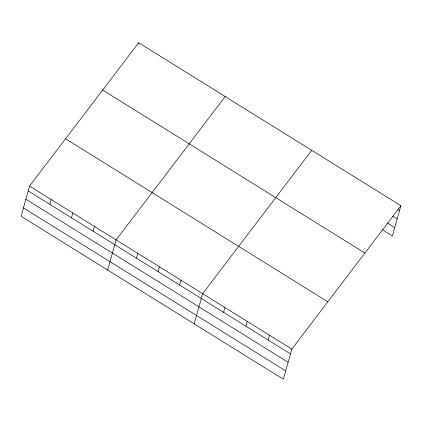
<?xml version="1.0" encoding="UTF-8"?>
<svg xmlns="http://www.w3.org/2000/svg" width="422" height="422" viewBox="0 0 422 422"><rect width="100%" height="100%" fill="white"/><g stroke="black" fill="none" stroke-linecap="round" stroke-linejoin="round"><path stroke-width="0.63" d="M29.577 186.102L21.1 216.254L283.341 379.251L291.818 349.099L400.9 205.746L138.659 42.749L29.577 186.102L291.818 349.099M49.854 204.364L51.21 199.548M71.492 217.81L72.842 212.999M138.316 43.951L138.659 42.749M93.125 231.256L94.481 226.445M107.642 270.043L116.113 239.891L225.195 96.538M136.396 258.153L137.751 253.337M158.034 271.599L159.384 266.788M179.667 285.05L181.022 280.234M194.178 323.832L202.655 293.68L311.737 150.327M223.591 312.349L224.947 307.538M245.884 326.206L247.239 321.39M268.176 340.058L269.526 335.247M400.9 205.746L392.423 235.898L382.395 229.663M397.877 209.523L399.544 210.562M392.74 216.154L397.197 218.923M387.533 223.032L394.776 227.537M102.662 90.055L364.903 253.052M65.574 138.796L327.815 301.793M28.221 190.918L290.463 353.916M25.874 199.279L288.115 362.276M23.453 207.893L285.694 370.891"/></g></svg>
